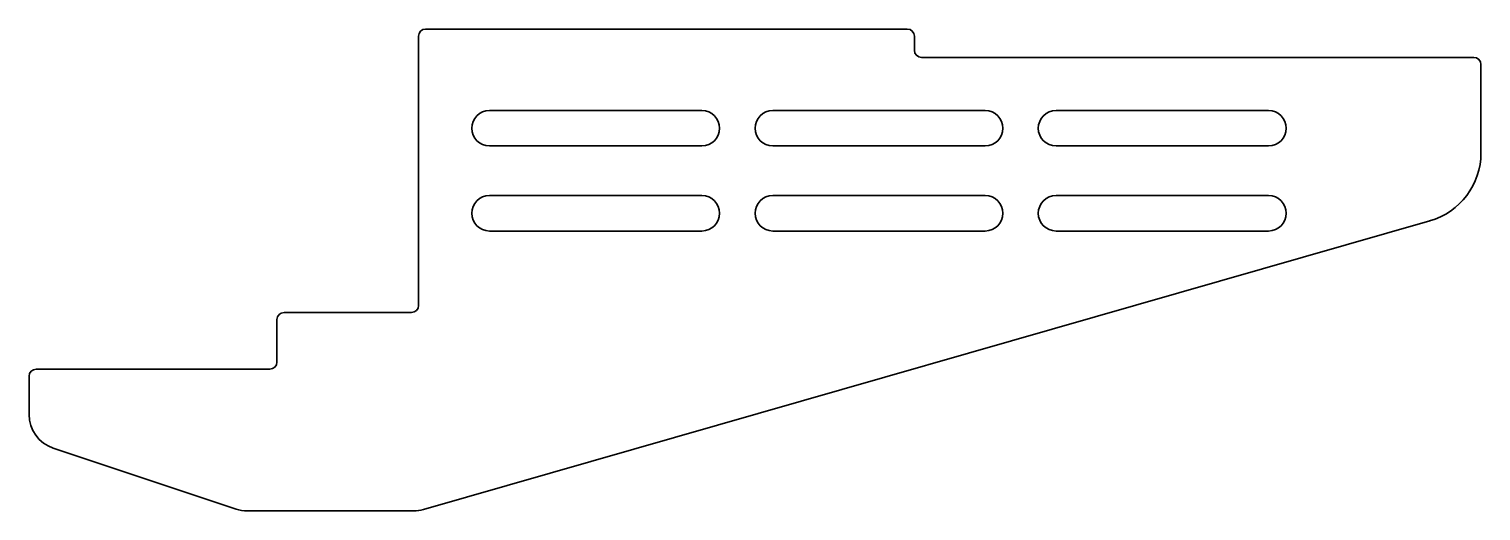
# Model space of a CAD drawing. Header units: millimetres. Extents: x 0 to 205, y 0 to 68.
import ezdxf

# ---------------------------------------------------------------- set-up
doc = ezdxf.new("R2010")
doc.units = ezdxf.units.MM
doc.layers.add('SIMUMAK Visible (ISO)', color=7, linetype='Continuous', lineweight=35)

# ---------------------------------------------------------------- blocks, each defined once
blk = doc.blocks.new('SIL-027-CMED-01_Sheet_4_SIL-027-CMED-01')
at = {"layer": 'SIMUMAK Visible (ISO)'}
for p, q in [((-47.5, -5), (-47.5, 33)), ((-46.5, 34), (21.5, 34)), ((22.5, 31), (22.5, 33)), ((101.5, 30), (23.5, 30)), ((102.5, 29), (102.5, 16.54)), ((-37.5, 22.5), (-7.5, 22.5)), ((2.5, 22.5), (32.5, 22.5)), ((42.5, 22.5), (72.5, 22.5)), ((-7.5, 17.5), (-37.5, 17.5)), ((32.5, 17.5), (2.5, 17.5)), ((72.5, 17.5), (42.5, 17.5)), ((-37.5, 10.5), (-7.5, 10.5)), ((2.5, 10.5), (32.5, 10.5)), ((42.5, 10.5), (72.5, 10.5)), ((95.26, 6.92), (-46.82, -33.81)), ((-7.5, 5.5), (-37.5, 5.5)), ((32.5, 5.5), (2.5, 5.5)), ((72.5, 5.5), (42.5, 5.5)), ((-66.5, -6), (-48.5, -6)), ((-67.5, -13), (-67.5, -7)), ((-101.5, -14), (-68.5, -14)), ((-102.5, -20.4), (-102.5, -15)), ((-99.08, -25.14), (-73.27, -33.74)), ((-48.2, -34), (-71.69, -34))]:
    blk.add_line(p, q, dxfattribs=at)
at = {"layer": 'SIMUMAK Visible (ISO)', "extrusion": (0, 0, -1)}
for centre, radius, start, end in [((46.5, 33), 1, 0, 90), ((-21.5, 33), 1, 90, 180), ((-101.5, 29), 1, 90, 180), ((37.5, 20), 2.5, 270, 90), ((7.5, 20), 2.5, 90, 270), ((-2.5, 20), 2.5, 270, 90), ((-32.5, 20), 2.5, 90, 270), ((-42.5, 20), 2.5, 270, 90), ((-72.5, 20), 2.5, 90, 270), ((-92.5, 16.54), 10, 180, 254.0042), ((37.5, 8), 2.5, 270, 90), ((7.5, 8), 2.5, 90, 270), ((-2.5, 8), 2.5, 270, 90), ((-32.5, 8), 2.5, 90, 270), ((-42.5, 8), 2.5, 270, 90), ((-72.5, 8), 2.5, 90, 270), ((66.5, -7), 1, 360, 90), ((101.5, -15), 1, 0, 90), ((97.5, -20.4), 5, 288.4349, 0), ((71.69, -29), 5, 270, 288.4349), ((48.2, -29), 5, 254.0042, 270)]:
    blk.add_arc(centre, radius, start, end, dxfattribs=at)
at = {"layer": 'SIMUMAK Visible (ISO)'}
for centre, start, end in [((23.5, 31), 180, 270), ((-48.5, -5), 270, 360), ((-68.5, -13), 270, 0)]:
    blk.add_arc(centre, 1, start, end, dxfattribs=at)

msp = doc.modelspace()

# ---------------------------------------------------------------- block references
msp.add_blockref('SIL-027-CMED-01_Sheet_4_SIL-027-CMED-01', (102.5, 34))

doc.saveas('drawing.dxf')
